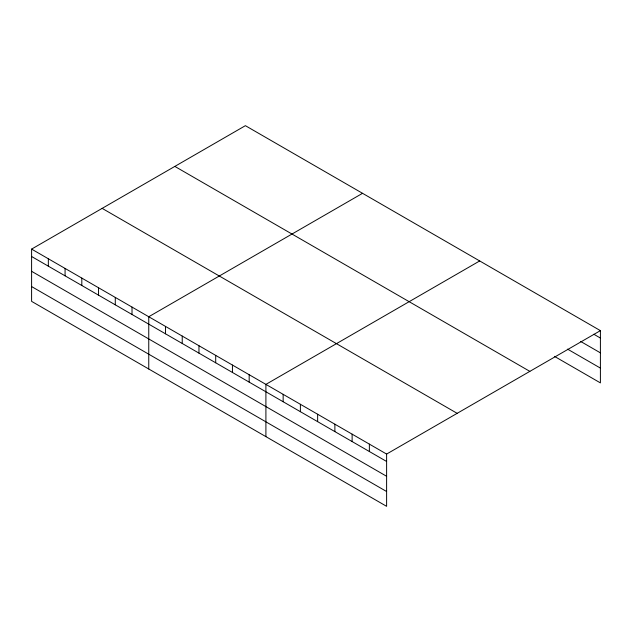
<?xml version="1.0" encoding="UTF-8"?>
<svg xmlns="http://www.w3.org/2000/svg" width="632" height="632" viewBox="0 0 632 632"><rect width="100%" height="100%" fill="white"/><g stroke="black" fill="none" stroke-linecap="round" stroke-linejoin="round"><path stroke-width="0.95" d="M386.61 476.275L386.61 454.068L31.6 249.103L31.6 301.361L386.61 506.327L386.61 476.275L31.6 271.31M31.6 249.103L245.39 125.673L600.4 330.639L600.4 382.897L554.414 356.345M362.547 193.313L148.757 316.743L148.757 369.001M479.696 260.945L265.906 384.382L265.906 436.641M386.61 454.068L600.4 330.639M593.827 334.249L600.4 338.041M580.689 341.462L600.4 352.846M567.552 349.133L600.4 368.093M174.843 166.406L529.853 371.371M102.147 208.37L457.157 413.336M31.6 256.505L386.61 461.471M31.6 286.565L386.61 491.522M369.365 444.114L369.365 451.517M352.127 434.152L352.127 441.563M334.881 424.198L334.881 431.601M317.635 414.244L317.635 421.647M300.39 404.29L300.39 411.693M283.152 394.336L283.152 401.739M249.174 374.713L249.174 382.123M232.434 365.051L232.434 372.453M215.702 355.389L215.702 362.792M198.962 345.728L198.962 353.13M182.229 336.066L182.229 343.468M165.489 326.404L165.489 333.807M132.017 307.081L132.017 314.483M115.285 297.419L115.285 304.822M98.545 287.75L98.545 295.16M81.812 278.088L81.812 285.498M65.072 268.426L65.072 275.829M48.34 258.764L48.34 266.167"/></g></svg>
